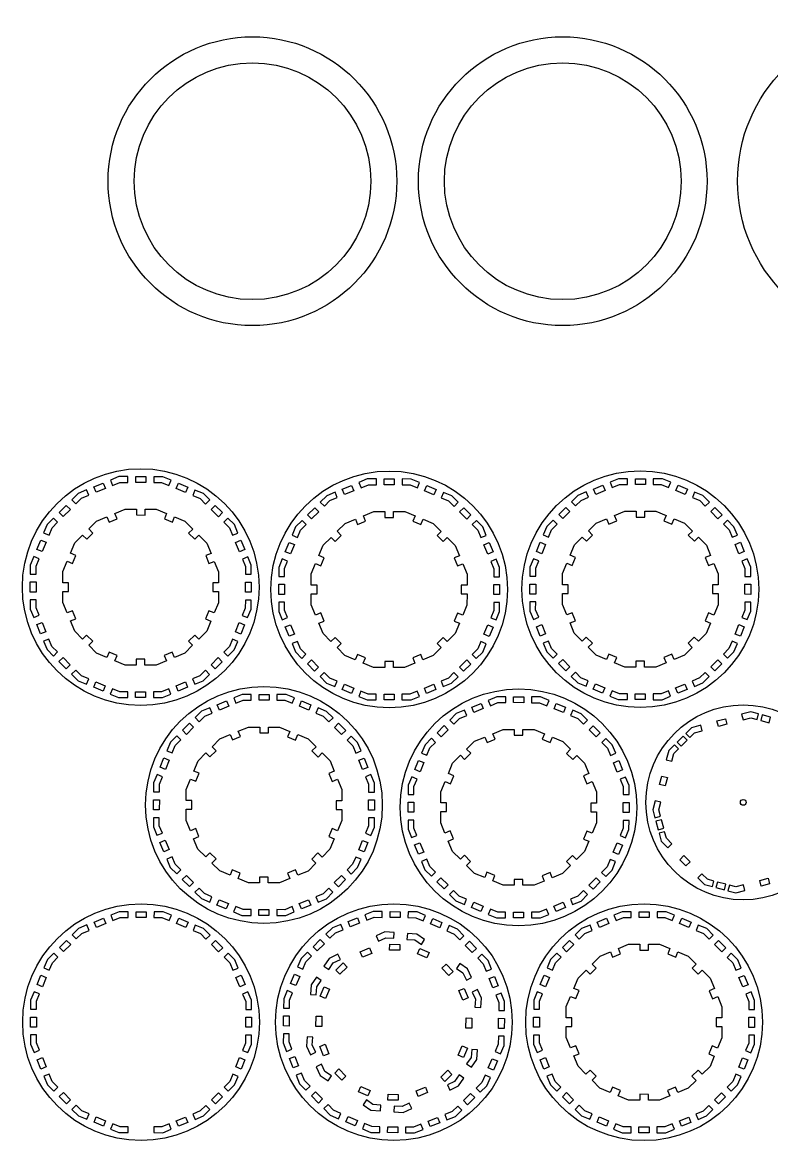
# Model space of a CAD drawing. Header units: millimetres. Extents: x 0 to 991, y -75 to 1327.
# Drawn here: x 0 to 519, y 553 to 1327 of the extents above; entities that cross this region are included whole.
import ezdxf

# ---------------------------------------------------------------- set-up
doc = ezdxf.new("R2010")
doc.units = ezdxf.units.MM
for name, color, linetype in [('Part 2 Inside CUt', 92, 'Continuous'), ('Part 2 Outside Cut', 1, 'Continuous'), ('Part 3 Inside Cut', 70, 'Continuous'), ('Part 3 Outside Cut', 1, 'Continuous')]:
    doc.layers.add(name, color=color, linetype=linetype)

msp = doc.modelspace()

# ---------------------------------------------------------------- linework, layer by layer
at = {"layer": 'Part 2 Inside CUt'}
for points in [[(56, 1007.88), (57.52, 1004.18), (51.05, 1001.51), (49.53, 1005.21)], [(73.12, 1008.35), (73.12, 1012.35), (66.83, 1012.36), (61.01, 1009.95), (62.53, 1006.25), (67.62, 1008.36)], [(85.54, 1008.34), (78.54, 1008.35), (78.54, 1012.35), (85.54, 1012.34)], [(101.54, 1006.22), (103.07, 1009.92), (97.26, 1012.33), (90.96, 1012.33), (90.96, 1008.33), (96.46, 1008.33)], [(114.55, 1005.15), (113.01, 1001.46), (106.55, 1004.14), (108.08, 1007.84)], [(245.25, 1006.73), (245.25, 1010.73), (238.96, 1010.74), (233.14, 1008.34), (234.67, 1004.64), (239.75, 1006.74)], [(250.67, 1006.73), (250.67, 1010.73), (257.67, 1010.72), (257.67, 1006.72)], [(273.67, 1004.6), (275.21, 1008.3), (269.39, 1010.71), (263.1, 1010.72), (263.09, 1006.72), (268.59, 1006.71)], [(419.27, 1006.93), (419.27, 1010.93), (412.98, 1010.94), (407.16, 1008.53), (408.69, 1004.83), (413.77, 1006.93)], [(431.69, 1006.92), (424.69, 1006.92), (424.7, 1010.92), (431.7, 1010.92)], [(447.69, 1004.8), (449.23, 1008.49), (443.41, 1010.91), (437.12, 1010.91), (437.11, 1006.91), (442.61, 1006.91)], [(46.04, 999.44), (44.52, 1003.14), (38.7, 1000.73), (34.24, 996.29), (37.07, 993.46), (40.96, 997.34)], [(126.98, 993.38), (129.81, 996.2), (125.37, 1000.66), (119.55, 1003.07), (118.02, 999.38), (123.1, 997.27)], [(218.18, 997.82), (216.65, 1001.52), (210.83, 999.12), (206.37, 994.67), (209.2, 991.84), (213.09, 995.72)], [(228.13, 1006.27), (229.66, 1002.57), (223.19, 999.9), (221.66, 1003.59)], [(280.21, 1006.22), (286.68, 1003.54), (285.14, 999.84), (278.68, 1002.53)], [(299.12, 991.76), (301.95, 994.59), (297.5, 999.04), (291.68, 1001.46), (290.15, 997.76), (295.23, 995.65)], [(392.2, 998.02), (390.67, 1001.72), (384.85, 999.31), (380.4, 994.87), (383.22, 992.03), (387.11, 995.92)], [(402.15, 1006.46), (403.68, 1002.76), (397.21, 1000.09), (395.68, 1003.79)], [(460.7, 1003.73), (459.16, 1000.04), (452.7, 1002.72), (454.23, 1006.42)], [(473.14, 991.96), (475.97, 994.78), (471.52, 999.24), (465.71, 1001.65), (464.17, 997.96), (469.25, 995.85)], [(33.23, 989.62), (28.28, 984.68), (25.45, 987.51), (30.41, 992.46)], [(133.64, 992.37), (138.59, 987.41), (135.76, 984.59), (130.81, 989.54)], [(24.44, 980.85), (21.61, 983.68), (17.16, 979.23), (14.74, 973.42), (18.44, 971.88), (20.55, 976.96)], [(78.93, 885.9), (78.93, 881.9), (71.2, 881.91), (64.06, 884.87), (65.59, 888.57), (60.05, 890.87), (58.52, 887.17), (51.38, 890.14), (45.92, 895.61), (48.75, 898.43), (44.51, 902.68), (41.68, 899.85), (36.22, 905.32), (33.27, 912.47), (36.96, 914), (34.67, 919.54), (30.97, 918.01), (28.02, 925.16), (28.03, 932.89), (32.03, 932.88), (32.03, 938.88), (28.03, 938.89), (28.04, 946.62), (31.01, 953.76), (34.7, 952.22), (37, 957.76), (33.31, 959.3), (36.27, 966.44), (41.74, 971.9), (44.57, 969.07), (48.81, 973.31), (45.99, 976.14), (51.46, 981.6), (58.6, 984.55), (60.13, 980.85), (65.68, 983.15), (64.15, 986.84), (71.29, 989.79), (79.02, 989.79), (79.02, 985.79), (85.02, 985.78), (85.02, 989.78), (92.75, 989.78), (99.89, 986.81), (98.36, 983.12), (103.9, 980.82), (105.43, 984.51), (112.57, 981.55), (118.03, 976.07), (115.2, 973.25), (119.44, 969), (122.27, 971.83), (127.73, 966.36), (130.68, 959.21), (126.99, 957.69), (129.28, 952.14), (132.98, 953.67), (135.93, 946.52), (135.92, 938.79), (131.92, 938.8), (131.92, 932.8), (135.92, 932.79), (135.91, 925.06), (132.94, 917.93), (129.25, 919.46), (126.95, 913.92), (130.64, 912.38), (127.68, 905.25), (122.21, 899.78), (119.38, 902.61), (115.14, 898.38), (117.96, 895.55), (112.49, 890.08), (105.35, 887.13), (103.82, 890.83), (98.28, 888.54), (99.8, 884.84), (92.66, 881.89), (84.93, 881.9), (84.93, 885.9)], [(145.58, 971.77), (149.27, 973.3), (146.87, 979.12), (142.42, 983.57), (139.59, 980.75), (143.47, 976.86)], [(205.36, 988.01), (200.41, 983.06), (197.58, 985.89), (202.54, 990.84)], [(251.06, 884.28), (251.06, 880.28), (243.33, 880.29), (236.19, 883.26), (237.73, 886.95), (232.18, 889.25), (230.65, 885.56), (223.51, 888.52), (218.05, 893.99), (220.88, 896.82), (216.64, 901.06), (213.81, 898.24), (208.35, 903.71), (205.4, 910.85), (209.1, 912.38), (206.8, 917.93), (203.11, 916.4), (200.16, 923.54), (200.16, 931.27), (204.16, 931.27), (204.17, 937.27), (200.17, 937.27), (200.17, 945), (203.14, 952.14), (206.83, 950.61), (209.13, 956.15), (205.44, 957.68), (208.4, 964.82), (213.87, 970.28), (216.7, 967.45), (220.95, 971.69), (218.12, 974.52), (223.59, 979.98), (230.74, 982.93), (232.26, 979.24), (237.81, 981.53), (236.28, 985.23), (243.43, 988.18), (251.16, 988.17), (251.15, 984.17), (257.15, 984.17), (257.16, 988.17), (264.89, 988.16), (272.02, 985.19), (270.49, 981.5), (276.03, 979.2), (277.57, 982.89), (284.7, 979.93), (290.17, 974.46), (287.33, 971.63), (291.57, 967.39), (294.4, 970.21), (299.87, 964.74), (302.82, 957.6), (299.12, 956.07), (301.41, 950.52), (305.11, 952.05), (308.06, 944.91), (308.05, 937.18), (304.05, 937.18), (304.05, 931.18), (308.05, 931.18), (308.04, 923.45), (305.08, 916.31), (301.38, 917.84), (299.08, 912.3), (302.78, 910.77), (299.81, 903.63), (294.34, 898.17), (291.52, 901), (287.27, 896.76), (290.1, 893.93), (284.62, 888.47), (277.48, 885.52), (275.95, 889.21), (270.41, 886.92), (271.94, 883.22), (264.79, 880.27), (257.06, 880.28), (257.06, 884.28)], [(305.78, 990.75), (310.72, 985.8), (307.89, 982.97), (302.95, 987.92)], [(379.38, 988.2), (374.43, 983.26), (371.6, 986.09), (376.56, 991.04)], [(425.08, 884.48), (425.08, 880.48), (417.35, 880.49), (410.21, 883.45), (411.75, 887.15), (406.21, 889.45), (404.67, 885.75), (397.53, 888.72), (392.07, 894.19), (394.9, 897.01), (390.66, 901.26), (387.83, 898.43), (382.37, 903.9), (379.42, 911.05), (383.12, 912.58), (380.82, 918.12), (377.13, 916.59), (374.18, 923.74), (374.18, 931.47), (378.18, 931.46), (378.19, 937.46), (374.19, 937.47), (374.19, 945.2), (377.16, 952.34), (380.85, 950.8), (383.15, 956.34), (379.46, 957.88), (382.42, 965.02), (387.89, 970.48), (390.72, 967.65), (394.97, 971.89), (392.14, 974.72), (397.61, 980.18), (404.76, 983.13), (406.28, 979.43), (411.83, 981.72), (410.3, 985.42), (417.45, 988.37), (425.18, 988.37), (425.17, 984.37), (431.17, 984.36), (431.18, 988.36), (438.91, 988.35), (446.04, 985.39), (444.51, 981.7), (450.05, 979.39), (451.59, 983.09), (458.72, 980.12), (464.19, 974.65), (461.35, 971.83), (465.59, 967.58), (468.42, 970.41), (473.89, 964.94), (476.84, 957.79), (473.14, 956.27), (475.43, 950.72), (479.13, 952.25), (482.08, 945.1), (482.07, 937.37), (478.07, 937.38), (478.07, 931.38), (482.07, 931.37), (482.06, 923.64), (479.1, 916.5), (475.4, 918.04), (473.1, 912.5), (476.8, 910.96), (473.83, 903.82), (468.36, 898.36), (465.54, 901.19), (461.29, 896.96), (464.12, 894.12), (458.64, 888.66), (451.5, 885.71), (449.97, 889.41), (444.43, 887.12), (445.96, 883.42), (438.81, 880.47), (431.08, 880.47), (431.08, 884.47)], [(479.8, 990.94), (484.74, 985.99), (481.91, 983.16), (476.97, 988.12)], [(196.57, 979.23), (193.75, 982.06), (189.29, 977.62), (186.88, 971.8), (190.57, 970.27), (192.68, 975.35)], [(317.71, 970.16), (321.4, 971.68), (319, 977.5), (314.55, 981.96), (311.72, 979.13), (315.61, 975.24)], [(370.59, 979.43), (367.77, 982.26), (363.31, 977.81), (360.9, 972), (364.59, 970.46), (366.7, 975.54)], [(491.73, 970.35), (495.43, 971.88), (493.02, 977.7), (488.57, 982.15), (485.74, 979.33), (489.63, 975.44)], [(13.68, 960.41), (9.98, 961.95), (12.67, 968.41), (16.36, 966.88)], [(150.32, 960.29), (147.65, 966.76), (151.34, 968.29), (154.02, 961.82)], [(185.81, 958.8), (182.11, 960.33), (184.8, 966.79), (188.49, 965.26)], [(322.45, 958.68), (319.78, 965.15), (323.47, 966.67), (326.15, 960.2)], [(359.83, 958.99), (356.13, 960.53), (358.82, 966.99), (362.51, 965.46)], [(496.47, 958.87), (493.8, 965.34), (497.5, 966.87), (500.17, 960.4)], [(11.6, 955.41), (7.9, 956.94), (5.49, 951.13), (5.48, 944.83), (9.48, 944.83), (9.49, 950.33)], [(154.48, 944.7), (158.48, 944.7), (158.49, 950.99), (156.09, 956.81), (152.39, 955.28), (154.49, 950.2)], [(183.73, 953.79), (180.03, 955.32), (177.62, 949.51), (177.61, 943.21), (181.61, 943.21), (181.62, 948.71)], [(326.62, 943.08), (330.62, 943.08), (330.62, 949.38), (328.22, 955.19), (324.52, 953.67), (326.62, 948.58)], [(357.75, 953.98), (354.05, 955.52), (351.64, 949.7), (351.64, 943.41), (355.64, 943.41), (355.64, 948.91)], [(500.64, 943.28), (504.64, 943.28), (504.64, 949.57), (502.24, 955.39), (498.54, 953.86), (500.64, 948.78)], [(5.48, 939.41), (9.48, 939.4), (9.47, 932.4), (5.47, 932.41)], [(158.47, 932.27), (154.47, 932.28), (154.48, 939.28), (158.48, 939.27)], [(177.61, 937.79), (181.61, 937.79), (181.6, 930.79), (177.6, 930.79)], [(330.61, 930.66), (326.61, 930.66), (326.61, 937.66), (330.61, 937.66)], [(351.63, 937.99), (355.63, 937.98), (355.62, 930.98), (351.62, 930.99)], [(504.63, 930.85), (500.63, 930.86), (500.63, 937.86), (504.63, 937.85)], [(9.47, 926.98), (5.47, 926.99), (5.46, 920.69), (7.87, 914.87), (11.56, 916.4), (9.46, 921.48)], [(152.35, 916.28), (156.05, 914.74), (158.46, 920.56), (158.47, 926.85), (154.47, 926.86), (154.46, 921.36)], [(181.6, 925.37), (177.6, 925.37), (177.59, 919.07), (180, 913.26), (183.69, 914.78), (181.59, 919.87)], [(324.49, 914.66), (328.18, 913.13), (330.6, 918.94), (330.6, 925.24), (326.6, 925.24), (326.6, 919.74)], [(355.62, 925.56), (351.62, 925.57), (351.61, 919.27), (354.02, 913.45), (357.71, 914.98), (355.61, 920.06)], [(498.51, 914.86), (502.2, 913.32), (504.62, 919.14), (504.62, 925.43), (500.62, 925.44), (500.62, 919.94)], [(12.61, 903.39), (9.94, 909.86), (13.63, 911.39), (16.31, 904.92)], [(151.29, 903.27), (147.59, 904.81), (150.28, 911.27), (153.97, 909.74)], [(184.74, 901.78), (182.07, 908.25), (185.76, 909.77), (188.44, 903.3)], [(323.42, 901.66), (319.72, 903.19), (322.41, 909.65), (326.1, 908.12)], [(358.76, 901.97), (356.09, 908.44), (359.79, 909.97), (362.46, 903.5)], [(497.44, 901.85), (493.74, 903.38), (496.43, 909.85), (500.12, 908.32)], [(18.38, 899.91), (14.68, 898.38), (17.08, 892.56), (21.53, 888.11), (24.36, 890.93), (20.48, 894.83)], [(139.51, 890.83), (142.34, 888), (146.79, 892.45), (149.21, 898.26), (145.51, 899.8), (143.4, 894.72)], [(190.51, 898.29), (186.81, 896.77), (189.22, 890.95), (193.66, 886.49), (196.49, 889.32), (192.61, 893.21)], [(364.53, 898.49), (360.83, 896.96), (363.24, 891.14), (367.68, 886.69), (370.51, 889.51), (366.63, 893.41)], [(485.66, 889.41), (488.49, 886.58), (492.95, 891.03), (495.36, 896.84), (491.67, 898.38), (489.56, 893.3)], [(311.64, 889.22), (314.47, 886.39), (318.92, 890.83), (321.34, 896.65), (317.64, 898.18), (315.54, 893.1)], [(30.31, 879.32), (25.36, 884.27), (28.19, 887.1), (33.14, 882.14)], [(130.72, 882.06), (135.67, 887), (138.5, 884.17), (133.55, 879.23)], [(202.44, 877.7), (197.49, 882.65), (200.32, 885.48), (205.27, 880.53)], [(302.85, 880.44), (307.81, 885.39), (310.63, 882.56), (305.68, 877.61)], [(376.46, 877.9), (371.51, 882.85), (374.34, 885.68), (379.29, 880.72)], [(476.87, 880.64), (481.83, 885.58), (484.65, 882.75), (479.7, 877.81)], [(36.97, 878.31), (34.14, 875.48), (38.58, 871.02), (44.4, 868.61), (45.93, 872.3), (40.85, 874.41)], [(117.91, 872.24), (119.43, 868.54), (125.25, 870.95), (129.71, 875.4), (126.88, 878.23), (122.99, 874.34)], [(209.1, 876.69), (206.27, 873.86), (210.72, 869.41), (216.53, 866.99), (218.07, 870.69), (212.99, 872.8)], [(290.04, 870.63), (291.57, 866.93), (297.39, 869.33), (301.84, 873.78), (299.02, 876.61), (295.12, 872.73)], [(383.12, 876.89), (380.29, 874.06), (384.74, 869.6), (390.55, 867.19), (392.09, 870.88), (387.01, 872.99)], [(464.06, 870.82), (465.59, 867.12), (471.41, 869.53), (475.86, 873.98), (473.04, 876.81), (469.14, 872.92)], [(57.4, 867.54), (55.87, 863.85), (49.41, 866.53), (50.94, 870.23)], [(112.9, 870.17), (114.42, 866.47), (107.95, 863.8), (106.43, 867.5)], [(228, 862.23), (221.54, 864.91), (223.07, 868.61), (229.54, 865.92)], [(285.03, 868.56), (286.56, 864.86), (280.09, 862.19), (278.56, 865.88)], [(403.56, 866.12), (402.02, 862.43), (395.56, 865.11), (397.09, 868.8)], [(459.05, 868.75), (460.58, 865.05), (454.11, 862.38), (452.58, 866.08)], [(62.41, 865.46), (60.88, 861.77), (66.69, 859.35), (72.99, 859.35), (72.99, 863.35), (67.49, 863.35)], [(78.41, 859.34), (78.41, 863.34), (85.41, 863.34), (85.41, 859.34)], [(90.83, 863.33), (90.83, 859.33), (97.13, 859.33), (102.94, 861.73), (101.42, 865.43), (96.33, 863.33)], [(158.52, 857.52), (158.52, 861.52), (152.22, 861.52), (146.41, 859.12), (147.93, 855.42), (153.02, 857.52)], [(170.94, 857.51), (163.94, 857.51), (163.94, 861.51), (170.94, 861.51)], [(186.94, 855.39), (188.47, 859.08), (182.66, 861.5), (176.36, 861.5), (176.36, 857.5), (181.86, 857.5)], [(234.54, 863.85), (233.01, 860.15), (238.82, 857.74), (245.12, 857.73), (245.12, 861.73), (239.62, 861.74)], [(250.54, 857.73), (250.54, 861.73), (257.54, 861.72), (257.54, 857.72)], [(262.97, 861.72), (262.96, 857.72), (269.26, 857.71), (275.08, 860.11), (273.55, 863.81), (268.47, 861.71)], [(334.93, 855.84), (334.93, 859.84), (328.63, 859.85), (322.82, 857.44), (324.34, 853.75), (329.43, 855.85)], [(340.35, 855.84), (340.35, 859.84), (347.35, 859.83), (347.35, 855.83)], [(363.35, 853.71), (364.88, 857.41), (359.07, 859.82), (352.77, 859.83), (352.77, 855.83), (358.27, 855.82)], [(408.56, 864.04), (407.03, 860.35), (412.84, 857.93), (419.14, 857.93), (419.14, 861.93), (413.64, 861.93)], [(424.56, 857.92), (424.57, 861.92), (431.57, 861.92), (431.56, 857.92)], [(436.99, 861.91), (436.98, 857.91), (443.28, 857.91), (449.1, 860.31), (447.57, 864.01), (442.49, 861.91)], [(131.44, 848.61), (129.91, 852.3), (124.1, 849.9), (119.64, 845.45), (122.47, 842.62), (126.36, 846.51)], [(141.39, 857.05), (142.92, 853.35), (136.45, 850.68), (134.93, 854.37)], [(199.94, 854.32), (198.41, 850.62), (191.95, 853.31), (193.48, 857)], [(212.38, 842.54), (215.21, 845.37), (210.77, 849.82), (204.95, 852.24), (203.42, 848.54), (208.5, 846.44)], [(317.81, 855.37), (319.33, 851.68), (312.86, 849), (311.34, 852.7)], [(376.35, 852.64), (374.82, 848.95), (368.36, 851.63), (369.89, 855.33)], [(307.85, 846.93), (306.33, 850.63), (300.51, 848.22), (296.05, 843.78), (298.88, 840.95), (302.77, 844.83)], [(388.79, 840.87), (391.62, 843.69), (387.18, 848.15), (381.36, 850.56), (379.83, 846.87), (384.91, 844.76)], [(482.27, 839.33), (481.23, 843.2), (487.03, 844.75), (488.06, 840.89)], [(509.03, 844.16), (510.06, 848.03), (504.68, 849.47), (498.33, 847.77), (499.37, 843.91), (504.68, 845.33)], [(511.54, 843.48), (517.34, 841.93), (518.37, 845.79), (512.58, 847.35)], [(118.63, 838.79), (113.68, 833.85), (110.85, 836.68), (115.8, 841.62)], [(164.33, 735.07), (164.33, 731.07), (156.6, 731.07), (149.46, 734.04), (150.99, 737.73), (145.45, 740.03), (143.92, 736.34), (136.78, 739.3), (131.32, 744.77), (134.15, 747.6), (129.91, 751.85), (127.08, 749.02), (121.62, 754.49), (118.66, 761.64), (122.36, 763.16), (120.07, 768.71), (116.37, 767.18), (113.42, 774.32), (113.43, 782.05), (117.43, 782.05), (117.43, 788.05), (113.43, 788.05), (113.44, 795.78), (116.4, 802.92), (120.1, 801.39), (122.4, 806.93), (118.71, 808.46), (121.67, 815.6), (127.14, 821.06), (129.97, 818.23), (134.21, 822.47), (131.39, 825.3), (136.86, 830.76), (144, 833.72), (145.53, 830.02), (151.07, 832.31), (149.55, 836.01), (156.69, 838.96), (164.42, 838.95), (164.42, 834.95), (170.42, 834.95), (170.42, 838.95), (178.15, 838.94), (185.29, 835.98), (183.76, 832.28), (189.3, 829.98), (190.83, 833.68), (197.97, 830.71), (203.43, 825.24), (200.6, 822.41), (204.84, 818.17), (207.67, 820.99), (213.13, 815.52), (216.08, 808.38), (212.39, 806.85), (214.68, 801.31), (218.37, 802.83), (221.33, 795.69), (221.32, 787.96), (217.32, 787.96), (217.31, 781.96), (221.31, 781.96), (221.31, 774.23), (218.34, 767.09), (214.65, 768.63), (212.35, 763.08), (216.04, 761.55), (213.08, 754.41), (207.61, 748.95), (204.78, 751.78), (200.54, 747.54), (203.36, 744.71), (197.89, 739.25), (190.75, 736.3), (189.22, 739.99), (183.67, 737.7), (185.2, 734.01), (178.06, 731.05), (170.33, 731.06), (170.33, 735.06)], [(219.04, 841.53), (223.99, 836.58), (221.16, 833.75), (216.21, 838.71)], [(295.04, 837.12), (290.09, 832.17), (287.26, 835), (292.21, 839.95)], [(340.74, 733.39), (340.74, 729.39), (333.01, 729.4), (325.87, 732.36), (327.4, 736.06), (321.86, 738.36), (320.33, 734.66), (313.19, 737.63), (307.73, 743.1), (310.56, 745.92), (306.32, 750.17), (303.49, 747.35), (298.03, 752.82), (295.08, 759.96), (298.77, 761.49), (296.48, 767.03), (292.78, 765.51), (289.83, 772.65), (289.84, 780.38), (293.84, 780.38), (293.84, 786.38), (289.84, 786.38), (289.85, 794.11), (292.82, 801.25), (296.51, 799.71), (298.81, 805.26), (295.12, 806.79), (298.08, 813.93), (303.55, 819.39), (306.38, 816.56), (310.62, 820.8), (307.8, 823.63), (313.27, 829.09), (320.41, 832.04), (321.94, 828.34), (327.49, 830.64), (325.96, 834.33), (333.1, 837.28), (340.83, 837.28), (340.83, 833.28), (346.83, 833.27), (346.83, 837.27), (354.56, 837.27), (361.7, 834.3), (360.17, 830.61), (365.71, 828.31), (367.24, 832), (374.38, 829.04), (379.84, 823.57), (377.01, 820.74), (381.25, 816.49), (384.08, 819.32), (389.54, 813.85), (392.49, 806.7), (388.8, 805.18), (391.09, 799.63), (394.79, 801.16), (397.74, 794.02), (397.73, 786.29), (393.73, 786.29), (393.73, 780.29), (397.73, 780.29), (397.72, 772.56), (394.75, 765.42), (391.06, 766.95), (388.76, 761.41), (392.45, 759.88), (389.49, 752.74), (384.02, 747.27), (381.19, 750.11), (376.95, 745.87), (379.77, 743.04), (374.3, 737.57), (367.16, 734.62), (365.63, 738.32), (360.08, 736.03), (361.61, 732.33), (354.47, 729.38), (346.74, 729.39), (346.74, 733.39)], [(395.45, 839.86), (400.4, 834.9), (397.57, 832.08), (392.62, 837.03)], [(462.48, 831.69), (465.66, 834.87), (470.97, 836.3), (469.94, 840.16), (463.59, 838.46), (459.65, 834.52)], [(109.84, 830.02), (107.01, 832.85), (102.56, 828.4), (100.14, 822.58), (103.84, 821.05), (105.95, 826.13)], [(230.97, 820.94), (234.67, 822.47), (232.27, 828.29), (227.82, 832.74), (224.99, 829.91), (228.87, 826.02)], [(286.25, 828.34), (283.42, 831.17), (278.97, 826.72), (276.55, 820.91), (280.25, 819.38), (282.36, 824.45)], [(407.38, 819.26), (411.08, 820.79), (408.68, 826.61), (404.23, 831.07), (401.4, 828.24), (405.28, 824.35)], [(456.41, 825.61), (460.64, 829.86), (457.81, 832.68), (453.57, 828.44)], [(454.56, 823.77), (451.73, 826.6), (447.79, 822.66), (446.09, 816.31), (449.96, 815.28), (451.38, 820.59)], [(99.07, 809.58), (95.38, 811.11), (98.06, 817.58), (101.76, 816.04)], [(235.72, 809.46), (233.04, 815.93), (236.74, 817.46), (239.41, 810.99)], [(275.48, 807.9), (271.79, 809.44), (274.47, 815.9), (278.17, 814.37)], [(412.13, 807.78), (409.45, 814.25), (413.15, 815.78), (415.82, 809.31)], [(96.99, 804.57), (93.3, 806.11), (90.89, 800.29), (90.88, 794), (94.88, 793.99), (94.89, 799.49)], [(239.88, 793.87), (243.88, 793.86), (243.89, 800.16), (241.48, 805.98), (237.79, 804.45), (239.89, 799.37)], [(273.41, 802.9), (269.71, 804.43), (267.3, 798.62), (267.29, 792.32), (271.29, 792.32), (271.3, 797.82)], [(416.29, 792.19), (420.29, 792.19), (420.3, 798.48), (417.9, 804.3), (414.2, 802.77), (416.3, 797.69)], [(443.06, 805.01), (446.92, 803.98), (445.37, 798.18), (441.5, 799.22)], [(90.88, 788.57), (94.88, 788.57), (94.87, 781.57), (90.87, 781.57)], [(243.87, 781.44), (239.87, 781.44), (239.88, 788.44), (243.88, 788.44)], [(267.29, 786.9), (271.29, 786.9), (271.28, 779.9), (267.28, 779.9)], [(420.28, 779.77), (416.28, 779.77), (416.29, 786.77), (420.29, 786.77)], [(442.09, 777.23), (440.92, 781.57), (442.35, 786.88), (438.48, 787.92), (436.78, 781.57), (438.22, 776.19)], [(94.86, 776.15), (90.86, 776.15), (90.86, 769.86), (93.26, 764.04), (96.96, 765.57), (94.86, 770.65)], [(237.75, 765.44), (241.45, 763.91), (243.86, 769.72), (243.87, 776.02), (239.87, 776.02), (239.86, 770.52)], [(271.28, 774.47), (267.28, 774.48), (267.27, 768.18), (269.67, 762.36), (273.37, 763.89), (271.27, 768.97)], [(440.45, 767.88), (444.32, 768.91), (442.76, 774.71), (438.89, 773.67)], [(414.16, 763.77), (417.86, 762.23), (420.27, 768.05), (420.28, 774.34), (416.28, 774.35), (416.27, 768.85)], [(98.01, 752.56), (95.33, 759.03), (99.03, 760.56), (101.7, 754.09)], [(236.68, 752.44), (232.99, 753.97), (235.67, 760.44), (239.37, 758.9)], [(274.42, 750.88), (271.74, 757.35), (275.44, 758.88), (278.11, 752.41)], [(444.99, 766.41), (441.12, 765.37), (442.57, 759.99), (447.21, 755.34), (450.04, 758.17), (446.15, 762.06)], [(413.09, 750.76), (409.4, 752.3), (412.09, 758.76), (415.78, 757.23)], [(103.77, 749.08), (100.08, 747.55), (102.48, 741.73), (106.93, 737.27), (109.76, 740.1), (105.87, 743.99)], [(224.91, 740), (227.74, 737.17), (232.19, 741.62), (234.61, 747.43), (230.91, 748.96), (228.8, 743.89)], [(280.19, 747.4), (276.49, 745.87), (278.89, 740.05), (283.34, 735.6), (286.17, 738.42), (282.29, 742.32)], [(401.32, 738.32), (404.15, 735.49), (408.6, 739.94), (411.02, 745.76), (407.32, 747.29), (405.21, 742.21)], [(455.48, 747.06), (458.31, 749.89), (462.55, 745.65), (459.72, 742.82)], [(115.7, 728.48), (110.76, 733.44), (113.59, 736.26), (118.54, 731.31)], [(216.12, 731.22), (221.07, 736.17), (223.9, 733.34), (218.94, 728.39)], [(479.06, 732.33), (474.72, 733.5), (470.83, 737.39), (468, 734.56), (472.64, 729.91), (478.03, 728.47)], [(292.12, 726.81), (287.17, 731.76), (290, 734.59), (294.95, 729.63)], [(392.53, 729.55), (397.48, 734.49), (400.31, 731.66), (395.36, 726.72)], [(486.34, 726.23), (487.37, 730.1), (481.58, 731.65), (480.54, 727.79)], [(489.88, 729.43), (488.84, 725.57), (494.23, 724.13), (500.57, 725.83), (499.54, 729.69), (494.23, 728.27)], [(517.67, 730.4), (511.88, 728.85), (510.84, 732.71), (516.64, 734.26)], [(122.37, 727.47), (119.54, 724.65), (123.98, 720.19), (129.8, 717.78), (131.33, 721.47), (126.25, 723.58)], [(203.31, 721.41), (204.83, 717.71), (210.65, 720.11), (215.11, 724.56), (212.28, 727.39), (208.39, 723.51)], [(298.78, 725.8), (295.95, 722.97), (300.39, 718.52), (306.21, 716.1), (307.74, 719.8), (302.66, 721.9)], [(379.72, 719.73), (381.24, 716.04), (387.06, 718.44), (391.52, 722.89), (388.69, 725.72), (384.8, 721.83)], [(142.8, 716.71), (141.27, 713.01), (134.8, 715.7), (136.34, 719.39)], [(147.81, 714.63), (146.28, 710.93), (152.09, 708.52), (158.39, 708.51), (158.39, 712.51), (152.89, 712.52)], [(163.81, 708.51), (163.81, 712.51), (170.81, 712.5), (170.81, 708.5)], [(176.23, 712.5), (176.23, 708.5), (182.52, 708.49), (188.34, 710.9), (186.82, 714.59), (181.73, 712.49)], [(198.3, 719.34), (199.82, 715.64), (193.35, 712.97), (191.83, 716.66)], [(319.21, 715.03), (317.68, 711.34), (311.21, 714.02), (312.75, 717.72)], [(324.22, 712.95), (322.69, 709.26), (328.5, 706.84), (334.8, 706.84), (334.8, 710.84), (329.3, 710.84)], [(352.64, 710.82), (352.64, 706.82), (358.94, 706.82), (364.75, 709.22), (363.23, 712.92), (358.14, 710.82)], [(374.71, 717.66), (376.23, 713.97), (369.76, 711.29), (368.24, 714.99)], [(56.22, 706.62), (57.75, 702.93), (51.28, 700.25), (49.75, 703.95)], [(73.34, 707.09), (73.34, 711.09), (67.05, 711.1), (61.23, 708.7), (62.76, 705), (67.84, 707.1)], [(78.76, 707.09), (78.76, 711.09), (85.76, 711.08), (85.76, 707.08)], [(101.76, 704.96), (103.3, 708.66), (97.48, 711.07), (91.19, 711.08), (91.18, 707.08), (96.68, 707.07)], [(108.3, 706.58), (114.77, 703.89), (113.23, 700.2), (106.77, 702.89)], [(233.66, 703.18), (227.17, 700.58), (225.68, 704.29), (232.17, 706.89)], [(249.3, 707.18), (249.34, 711.18), (243.05, 711.25), (237.21, 708.91), (238.69, 705.2), (243.8, 707.25)], [(261.72, 707.04), (254.72, 707.12), (254.77, 711.12), (261.77, 711.04)], [(277.7, 704.76), (279.27, 708.43), (273.48, 710.91), (267.19, 710.98), (267.14, 706.98), (272.64, 706.92)], [(284.26, 706.3), (290.69, 703.55), (289.12, 699.87), (282.68, 702.62)], [(340.22, 706.83), (340.22, 710.83), (347.22, 710.83), (347.22, 706.83)], [(404.74, 706.6), (406.27, 702.9), (399.8, 700.23), (398.27, 703.92)], [(421.86, 707.07), (421.87, 711.07), (415.57, 711.07), (409.75, 708.67), (411.28, 704.97), (416.36, 707.07)], [(434.29, 707.06), (427.29, 707.06), (427.29, 711.06), (434.29, 711.06)], [(450.29, 704.94), (451.82, 708.63), (446.01, 711.05), (439.71, 711.05), (439.71, 707.05), (445.21, 707.05)], [(463.29, 703.87), (461.76, 700.17), (455.29, 702.86), (456.83, 706.55)], [(46.27, 698.18), (44.74, 701.88), (38.92, 699.48), (34.46, 695.03), (37.29, 692.2), (41.18, 696.08)], [(127.21, 692.12), (130.04, 694.95), (125.59, 699.4), (119.77, 701.82), (118.24, 698.12), (123.32, 696.01)], [(222.13, 698.56), (220.65, 702.27), (214.8, 699.93), (210.3, 695.53), (213.1, 692.67), (217.03, 696.51)], [(257.24, 692.66), (257.55, 696.65), (251, 697.15), (245.07, 694.31), (246.8, 690.7), (251.76, 693.08)], [(303.01, 691.65), (305.87, 694.44), (301.47, 698.94), (295.68, 701.42), (294.1, 697.74), (299.16, 695.58)], [(394.79, 698.16), (393.26, 701.85), (387.44, 699.45), (382.99, 695), (385.81, 692.17), (389.71, 696.06)], [(475.73, 692.09), (478.56, 694.92), (474.11, 699.37), (468.3, 701.79), (466.77, 698.09), (471.84, 695.99)], [(30.63, 691.2), (33.45, 688.37), (28.5, 683.42), (25.67, 686.25)], [(135.98, 683.33), (131.04, 688.28), (133.87, 691.11), (138.81, 686.16)], [(204.21, 683.98), (201.42, 686.84), (206.42, 691.74), (209.22, 688.88)], [(276.44, 688.42), (278.7, 691.73), (273.28, 695.44), (266.72, 695.94), (266.42, 691.95), (271.9, 691.53)], [(311.69, 682.76), (306.8, 687.77), (309.66, 690.57), (314.55, 685.56)], [(381.98, 688.34), (377.02, 683.4), (374.2, 686.23), (379.15, 691.17)], [(482.39, 691.08), (487.34, 686.13), (484.51, 683.3), (479.56, 688.26)], [(24.66, 679.59), (21.84, 682.42), (17.38, 677.98), (14.97, 672.16), (18.66, 670.63), (20.77, 675.71)], [(145.8, 670.52), (149.49, 672.04), (147.09, 677.86), (142.64, 682.32), (139.81, 679.49), (143.7, 675.6)], [(200.34, 680.19), (197.54, 683.05), (193.04, 678.65), (190.56, 672.86), (194.24, 671.29), (196.4, 676.35)], [(220.29, 678), (218.56, 681.6), (212.64, 678.76), (208.92, 673.34), (212.22, 671.08), (215.33, 675.62)], [(321.37, 669.85), (325.08, 671.34), (322.74, 677.18), (318.34, 681.68), (315.48, 678.89), (319.32, 674.95)], [(373.19, 679.57), (370.36, 682.4), (365.91, 677.95), (363.49, 672.13), (367.19, 670.6), (369.29, 675.68)], [(427.68, 584.62), (427.68, 580.62), (419.95, 580.62), (412.81, 583.59), (414.34, 587.28), (408.8, 589.58), (407.27, 585.89), (400.13, 588.85), (394.66, 594.32), (397.5, 597.15), (393.26, 601.4), (390.43, 598.57), (384.96, 604.04), (382.01, 611.19), (385.71, 612.71), (383.42, 618.26), (379.72, 616.73), (376.77, 623.87), (376.78, 631.6), (380.78, 631.6), (380.78, 637.6), (376.78, 637.6), (376.79, 645.33), (379.75, 652.47), (383.45, 650.94), (385.75, 656.48), (382.05, 658.01), (385.02, 665.15), (390.49, 670.62), (393.31, 667.78), (397.56, 672.02), (394.74, 674.85), (400.21, 680.32), (407.35, 683.27), (408.88, 679.57), (414.42, 681.86), (412.9, 685.56), (420.04, 688.51), (427.77, 688.5), (427.77, 684.5), (433.77, 684.5), (433.77, 688.5), (441.5, 688.49), (448.64, 685.53), (447.1, 681.83), (452.65, 679.53), (454.18, 683.23), (461.32, 680.26), (466.78, 674.79), (463.95, 671.97), (468.19, 667.72), (471.02, 670.54), (476.48, 665.07), (479.43, 657.93), (475.73, 656.4), (478.03, 650.86), (481.72, 652.38), (484.67, 645.24), (484.67, 637.51), (480.67, 637.51), (480.66, 631.51), (484.66, 631.51), (484.66, 623.78), (481.69, 616.64), (478, 618.18), (475.7, 612.63), (479.39, 611.1), (476.43, 603.96), (470.96, 598.5), (468.13, 601.33), (463.88, 597.09), (466.71, 594.26), (461.24, 588.8), (454.09, 585.85), (452.57, 589.55), (447.02, 587.25), (448.55, 583.56), (441.41, 580.61), (433.68, 580.61), (433.68, 584.61)], [(494.32, 670.49), (498.02, 672.02), (495.61, 677.84), (491.17, 682.29), (488.34, 679.47), (492.22, 675.57)], [(300.7, 671.82), (305.24, 668.71), (307.62, 663.75), (311.22, 665.48), (308.38, 671.41), (302.96, 675.12)], [(16.58, 665.62), (13.9, 659.16), (10.2, 660.69), (12.89, 667.15)], [(150.54, 659.04), (147.87, 665.51), (151.56, 667.03), (154.24, 660.56)], [(189.36, 659.87), (185.68, 661.44), (188.43, 667.88), (192.11, 666.31)], [(325.99, 658.32), (323.39, 664.82), (327.1, 666.31), (329.71, 659.81)], [(362.42, 659.13), (358.73, 660.66), (361.41, 667.13), (365.11, 665.59)], [(499.07, 659.01), (496.39, 665.48), (500.09, 667.01), (502.76, 660.54)], [(203.5, 653.47), (203.92, 658.95), (207.03, 663.49), (203.73, 665.75), (200.01, 660.33), (199.51, 653.77)], [(11.82, 654.15), (8.12, 655.68), (5.71, 649.87), (5.7, 643.57), (9.7, 643.57), (9.71, 649.07)], [(154.71, 643.44), (158.71, 643.44), (158.71, 649.74), (156.31, 655.55), (152.61, 654.03), (154.71, 648.94)], [(187.23, 654.88), (183.55, 656.46), (181.07, 650.67), (181, 644.37), (185, 644.33), (185.06, 649.83)], [(313.55, 645.01), (317.53, 644.71), (318.04, 651.26), (315.2, 657.19), (311.59, 655.46), (313.97, 650.5)], [(330, 642.68), (334, 642.64), (334.07, 648.93), (331.72, 654.78), (328.01, 653.29), (330.06, 648.18)], [(360.34, 654.12), (356.65, 655.66), (354.23, 649.84), (354.23, 643.55), (358.23, 643.54), (358.23, 649.04)], [(503.23, 643.42), (507.23, 643.41), (507.24, 649.71), (504.83, 655.53), (501.14, 654), (503.24, 648.92)], [(5.69, 631.15), (5.7, 638.15), (9.7, 638.15), (9.69, 631.15)], [(158.7, 631.02), (154.7, 631.02), (154.7, 638.02), (158.7, 638.02)], [(184.94, 638.91), (184.86, 631.91), (180.86, 631.95), (180.94, 638.95)], [(329.85, 630.26), (329.93, 637.26), (333.93, 637.22), (333.85, 630.22)], [(354.22, 638.12), (358.22, 638.12), (358.22, 631.12), (354.22, 631.12)], [(507.22, 630.99), (503.22, 630.99), (503.23, 637.99), (507.23, 637.99)], [(9.69, 625.73), (5.69, 625.73), (5.68, 619.43), (8.09, 613.62), (11.78, 615.14), (9.68, 620.23)], [(152.58, 615.02), (156.27, 613.49), (158.69, 619.3), (158.69, 625.6), (154.69, 625.6), (154.69, 620.1)], [(184.8, 626.49), (180.8, 626.53), (180.73, 620.24), (183.07, 614.39), (186.78, 615.88), (184.74, 620.99)], [(203.2, 613.72), (200.83, 618.68), (201.25, 624.16), (197.26, 624.47), (196.76, 617.91), (199.6, 611.99)], [(327.57, 614.28), (331.25, 612.71), (333.72, 618.5), (333.79, 624.8), (329.79, 624.84), (329.73, 619.34)], [(358.21, 625.7), (354.21, 625.7), (354.21, 619.41), (356.61, 613.59), (360.31, 615.12), (358.21, 620.2)], [(501.1, 614.99), (504.8, 613.46), (507.21, 619.27), (507.22, 625.57), (503.22, 625.57), (503.21, 620.07)], [(311.3, 615.7), (310.87, 610.22), (307.77, 605.68), (311.07, 603.42), (314.78, 608.84), (315.28, 615.39)], [(10.16, 608.61), (13.85, 610.13), (16.53, 603.66), (12.83, 602.14)], [(151.51, 602.01), (147.81, 603.55), (150.5, 610.01), (154.19, 608.48)], [(185.09, 609.36), (188.8, 610.85), (191.41, 604.35), (187.69, 602.86)], [(214.09, 597.35), (209.56, 600.46), (207.18, 605.42), (203.57, 603.69), (206.41, 597.76), (211.83, 594.05)], [(326.36, 601.29), (322.69, 602.86), (325.44, 609.3), (329.12, 607.73)], [(361.36, 602.11), (358.68, 608.58), (362.38, 610.11), (365.05, 603.64)], [(500.03, 601.99), (496.34, 603.52), (499.02, 609.99), (502.72, 608.45)], [(18.6, 598.65), (14.9, 597.13), (17.31, 591.31), (21.75, 586.85), (24.58, 589.68), (20.7, 593.57)], [(139.73, 589.58), (142.56, 586.75), (147.01, 591.19), (149.43, 597.01), (145.73, 598.54), (143.63, 593.46)], [(193.43, 599.32), (189.71, 597.83), (192.06, 591.99), (196.46, 587.49), (199.32, 590.28), (195.47, 594.22)], [(294.5, 591.17), (296.23, 587.57), (302.16, 590.41), (305.87, 595.83), (302.57, 598.09), (299.46, 593.55)], [(314.46, 588.98), (317.25, 586.12), (321.76, 590.52), (324.23, 596.31), (320.55, 597.88), (318.39, 592.82)], [(367.12, 598.63), (363.43, 597.1), (365.83, 591.28), (370.28, 586.82), (373.11, 589.65), (369.22, 593.54)], [(488.26, 589.55), (491.08, 586.72), (495.54, 591.17), (497.95, 596.98), (494.26, 598.51), (492.15, 593.44)], [(30.53, 578.06), (25.58, 583.01), (28.41, 585.84), (33.36, 580.89)], [(133.77, 577.97), (130.94, 580.8), (135.9, 585.75), (138.72, 582.92)], [(200.25, 583.61), (203.11, 586.41), (208, 581.4), (205.14, 578.6)], [(313.38, 582.33), (308.37, 577.43), (305.58, 580.29), (310.58, 585.19)], [(379.05, 578.03), (374.11, 582.99), (376.94, 585.81), (381.88, 580.86)], [(479.47, 580.77), (484.42, 585.72), (487.25, 582.89), (482.29, 577.94)], [(37.19, 577.05), (34.36, 574.22), (38.81, 569.77), (44.62, 567.35), (46.16, 571.05), (41.08, 573.16)], [(118.13, 570.99), (119.66, 567.29), (125.48, 569.69), (129.93, 574.14), (127.11, 576.97), (123.21, 573.09)], [(211.79, 577.52), (208.93, 574.73), (213.33, 570.23), (219.12, 567.75), (220.69, 571.43), (215.63, 573.59)], [(248.37, 577.22), (242.89, 577.64), (238.35, 580.75), (236.09, 577.45), (241.52, 573.73), (248.07, 573.23)], [(257.55, 576.51), (257.24, 572.52), (263.79, 572.02), (269.72, 574.86), (267.99, 578.47), (263.03, 576.09)], [(292.66, 570.61), (294.15, 566.9), (299.99, 569.24), (304.5, 573.64), (301.7, 576.5), (297.77, 572.66)], [(385.71, 577.02), (382.88, 574.2), (387.33, 569.74), (393.15, 567.33), (394.68, 571.02), (389.6, 573.13)], [(466.65, 570.96), (468.18, 567.26), (474, 569.67), (478.46, 574.11), (475.63, 576.94), (471.74, 573.06)], [(51.16, 568.97), (57.63, 566.28), (56.09, 562.59), (49.63, 565.27)], [(114.65, 565.22), (108.18, 562.54), (106.65, 566.24), (113.12, 568.91)], [(230.54, 562.87), (224.1, 565.62), (225.68, 569.3), (232.11, 566.55)], [(287.63, 568.59), (289.12, 564.88), (282.62, 562.28), (281.13, 565.99)], [(406.15, 566.26), (404.62, 562.56), (398.15, 565.25), (399.69, 568.94)], [(461.64, 568.89), (463.17, 565.19), (456.7, 562.52), (455.17, 566.21)], [(62.63, 564.21), (61.1, 560.51), (66.91, 558.1), (73.21, 558.09), (73.21, 562.09), (67.71, 562.1)], [(91.06, 562.08), (91.05, 558.08), (97.35, 558.07), (103.17, 560.47), (101.64, 564.17), (96.56, 562.07)], [(237.1, 564.41), (235.53, 560.74), (241.31, 558.26), (247.61, 558.19), (247.65, 562.19), (242.15, 562.25)], [(253.03, 558.13), (253.08, 562.13), (260.08, 562.05), (260.03, 558.05)], [(265.5, 561.99), (265.45, 557.99), (271.75, 557.92), (277.59, 560.26), (276.1, 563.97), (271, 561.92)], [(411.16, 564.18), (409.62, 560.48), (415.44, 558.07), (421.73, 558.06), (421.74, 562.06), (416.24, 562.07)], [(427.16, 558.06), (427.16, 562.06), (434.16, 562.05), (434.16, 558.05)], [(439.58, 562.05), (439.58, 558.05), (445.87, 558.04), (451.69, 560.45), (450.16, 564.14), (445.08, 562.04)]]:
    msp.add_lwpolyline(points, close=True, dxfattribs=at)
for points in [[(235.56, 679.64, 0), (234.07, 683.35, 0), (240.57, 685.96, 0), (242.06, 682.24, 0)], [(254.46, 684.56, 0), (254.51, 688.56, 0), (261.51, 688.48, 0), (261.46, 684.49, 0)], [(281.82, 682.81, 0), (280.25, 679.13, 0), (273.81, 681.88, 0), (275.39, 685.56, 0)], [(222.19, 675.61, 0), (224.99, 672.74, 0), (219.98, 667.85, 0), (217.19, 670.71, 0)], [(293.53, 674.8, 0), (298.42, 669.79, 0), (295.56, 666.99, 0), (290.66, 672, 0)], [(210.1, 651, 0), (206.42, 652.57, 0), (209.17, 659.01, 0), (212.85, 657.44, 0)], [(305.06, 649.92, 0), (302.45, 656.42, 0), (306.16, 657.91, 0), (308.77, 651.41, 0)], [(207.42, 631.65, 0), (203.42, 631.7, 0), (203.5, 638.7, 0), (207.5, 638.65, 0)], [(311.3, 630.47, 0), (307.3, 630.52, 0), (307.38, 637.52, 0), (311.38, 637.47, 0)], [(208.63, 611.26, 0), (206.03, 617.76, 0), (209.74, 619.25, 0), (212.35, 612.75, 0)], [(301.94, 611.73, 0), (304.7, 618.17, 0), (308.37, 616.6, 0), (305.62, 610.16, 0)], [(221.27, 594.37, 0), (216.38, 599.38, 0), (219.24, 602.18, 0), (224.13, 597.17, 0)], [(292.6, 593.56, 0), (289.81, 596.42, 0), (294.81, 601.32, 0), (297.61, 598.46, 0)], [(234.54, 590.04, 0), (240.98, 587.29, 0), (239.41, 583.61, 0), (232.97, 586.36, 0)], [(279.23, 589.53, 0), (280.72, 585.82, 0), (274.23, 583.21, 0), (272.74, 586.93, 0)], [(253.29, 580.68, 0), (253.33, 584.68, 0), (260.33, 584.61, 0), (260.29, 580.61, 0)]]:
    msp.add_polyline3d(points, close=True, dxfattribs=at)
msp.add_circle((499.45, 786.8), 2, dxfattribs=at)
at = {"layer": 'Part 2 Outside Cut'}
for centre, radius in [((81.98, 935.84), 82), ((254.11, 934.23), 82), ((428.13, 934.42), 82), ((167.37, 785.01), 82), ((343.78, 783.33), 82), ((499.45, 786.8), 67.5), ((82.2, 634.58), 82), ((257.4, 634.58), 82), ((430.72, 634.56), 82)]:
    msp.add_circle(centre, radius, dxfattribs=at)
at = {"layer": 'Part 3 Inside Cut'}
for centre in [(159.37, 1216.92), (374.37, 1216.92)]:
    msp.add_circle(centre, 82, dxfattribs=at)
at = {"layer": 'Part 3 Outside Cut'}
for centre, radius in [((605.47, 1216.92), 110), ((159.37, 1216.92), 100), ((374.37, 1216.92), 100)]:
    msp.add_circle(centre, radius, dxfattribs=at)

doc.saveas('drawing.dxf')
